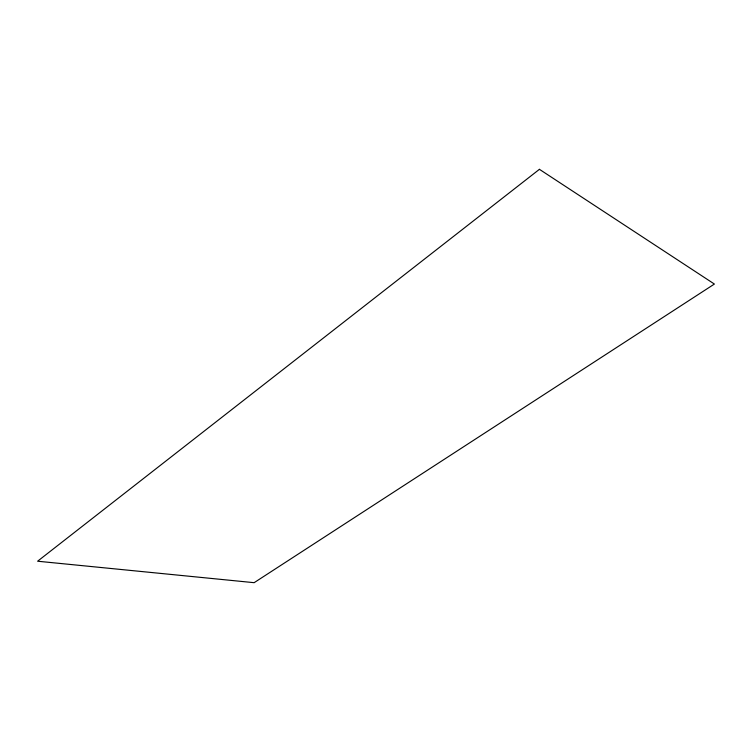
<?xml version="1.0" encoding="UTF-8"?>
<svg xmlns="http://www.w3.org/2000/svg" width="752" height="752" viewBox="0 0 752 752"><rect width="100%" height="100%" fill="white"/><g stroke="black" fill="none" stroke-linecap="round" stroke-linejoin="round"><path stroke-width="1.13" d="M539.428 169.322L37.6 561.218L254.129 582.678L714.4 284.049L539.428 169.322"/></g></svg>
